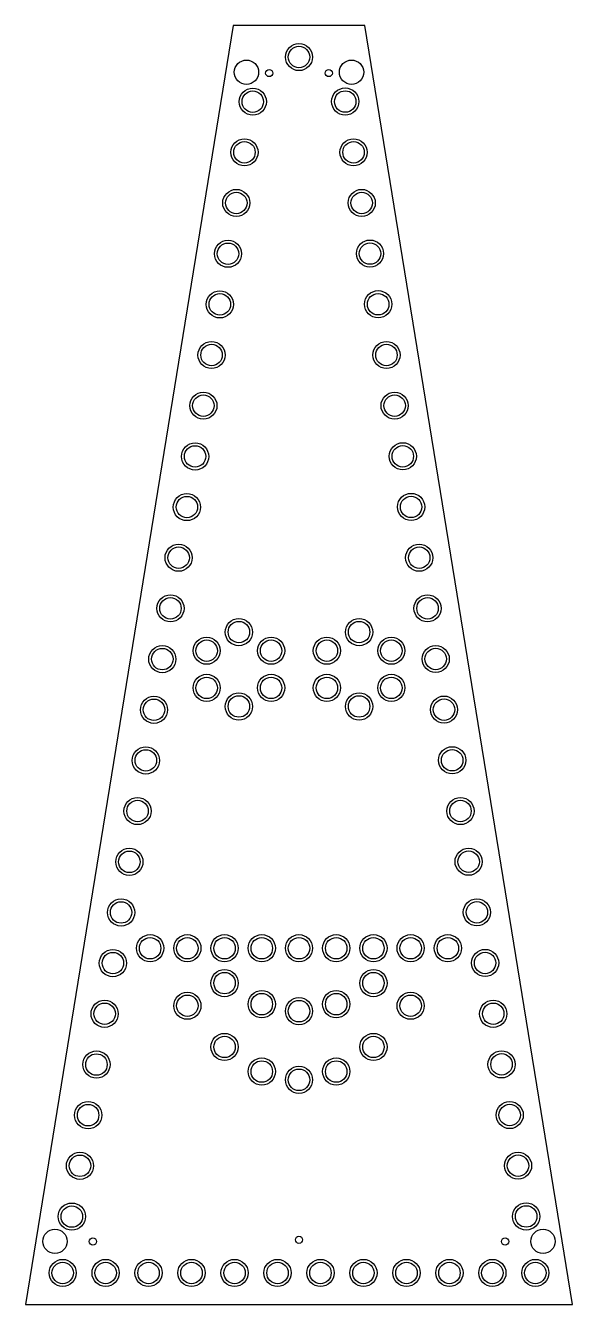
# Model space of a CAD drawing. Header units: millimetres. Extents: x 0 to 382, y 0 to 894.
import ezdxf

# ---------------------------------------------------------------- set-up
doc = ezdxf.new("R2010")
doc.units = ezdxf.units.MM
for name, color, linetype in [('BLANK', 7, 'Continuous'), ('EXISTING', 8, 'Continuous'), ('FRONT_COUNTERBORE', 30, 'Continuous'), ('FRONT_HOLES', 1, 'Continuous')]:
    doc.layers.add(name, color=color, linetype=linetype)

msp = doc.modelspace()

# ---------------------------------------------------------------- linework, layer by layer
at = {"layer": 'BLANK'}
msp.add_lwpolyline([(0, 0), (382, 0), (237, 894), (145, 894)], close=True, dxfattribs=at)
at = {"layer": 'EXISTING'}
for centre, radius in [((154.3, 861.4), 8.5), ((227.7, 861.4), 8.5), ((170.2, 860.8), 2.5), ((211.8, 860.8), 2.5), ((20.5, 44.1), 8.5), ((47, 44), 2.5), ((191, 45.2), 2.5), ((335, 44), 2.5), ((361.5, 44.1), 8.5)]:
    msp.add_circle(centre, radius, dxfattribs=at)
at = {"layer": 'FRONT_COUNTERBORE'}
for centre in [(191, 872), (158.7, 840.8), (223.3, 840.9), (152.9, 805.4), (229.1, 805.4), (147.2, 770), (234.8, 770), (141.4, 734.5), (240.6, 734.6), (135.7, 699.1), (246.3, 699.2), (129.9, 663.7), (252.1, 663.7), (124.2, 628.3), (257.8, 628.3), (118.4, 592.8), (263.5, 592.9), (112.7, 557.4), (269.3, 557.5), (106.9, 522), (275, 522), (101.2, 486.6), (280.8, 486.6), (149, 470), (233, 470), (126.5, 457), (171.5, 457), (210.5, 457), (255.5, 457), (95.5, 451.1), (286.5, 451.2), (126.5, 431), (171.5, 431), (210.5, 431), (255.5, 431), (89.7, 415.7), (149, 418), (233, 418), (292.3, 415.8), (84, 380.3), (298, 380.4), (78.2, 344.9), (303.8, 344.9), (72.5, 309.4), (309.5, 309.5), (66.7, 274), (315.3, 274.1), (87, 249), (113, 249), (139, 249), (165, 249), (191, 249), (217, 249), (243, 249), (269, 249), (295, 249), (61, 238.6), (321, 238.7), (139, 224.6), (243, 224.6), (113, 208.8), (165, 209.9), (217, 209.9), (269, 208.8), (55.2, 203.2), (191, 205), (326.7, 203.2), (139, 180), (243, 180), (49.5, 167.7), (165, 162.8), (217, 162.8), (332.5, 167.8), (191, 157), (43.7, 132.3), (338.2, 132.4), (38, 96.9), (344, 97), (32.3, 61.4), (349.7, 61.5), (25.9, 22), (55.9, 22), (85.9, 22), (115.9, 22), (146, 22), (176, 22), (206, 22), (236, 22), (266.1, 22), (296.1, 22), (326.1, 22), (356.1, 22)]:
    msp.add_circle(centre, 9.5, dxfattribs=at)
at = {"layer": 'FRONT_HOLES'}
for centre in [(191, 872), (158.7, 840.8), (223.3, 840.9), (152.9, 805.4), (229.1, 805.4), (147.2, 770), (234.8, 770), (240.6, 734.6), (141.4, 734.5), (135.7, 699.1), (246.3, 699.2), (129.9, 663.7), (252.1, 663.7), (124.2, 628.3), (257.8, 628.3), (118.4, 592.8), (263.5, 592.9), (112.7, 557.4), (269.3, 557.5), (106.9, 522), (275, 522), (101.2, 486.6), (280.8, 486.6), (149, 470), (233, 470), (95.5, 451.1), (126.5, 457), (171.5, 457), (210.5, 457), (255.5, 457), (286.5, 451.2), (126.5, 431), (171.5, 431), (210.5, 431), (255.5, 431), (89.7, 415.7), (149, 418), (233, 418), (292.3, 415.8), (84, 380.3), (298, 380.4), (78.2, 344.9), (303.8, 344.9), (72.5, 309.4), (309.5, 309.5), (66.7, 274), (315.3, 274.1), (87, 249), (113, 249), (139, 249), (165, 249), (191, 249), (217, 249), (243, 249), (269, 249), (295, 249), (61, 238.6), (321, 238.7), (139, 224.6), (243, 224.6), (113, 208.8), (165, 209.9), (217, 209.9), (269, 208.8), (55.2, 203.2), (191, 205), (326.7, 203.2), (139, 180), (243, 180), (49.5, 167.7), (165, 162.8), (217, 162.8), (332.5, 167.8), (191, 157), (43.7, 132.3), (338.2, 132.4), (38, 96.9), (344, 97), (32.3, 61.4), (349.7, 61.5), (25.9, 22), (55.9, 22), (85.9, 22), (115.9, 22), (146, 22), (176, 22), (206, 22), (236, 22), (266.1, 22), (296.1, 22), (326.1, 22), (356.1, 22)]:
    msp.add_circle(centre, 7.5, dxfattribs=at)

doc.saveas('drawing.dxf')
